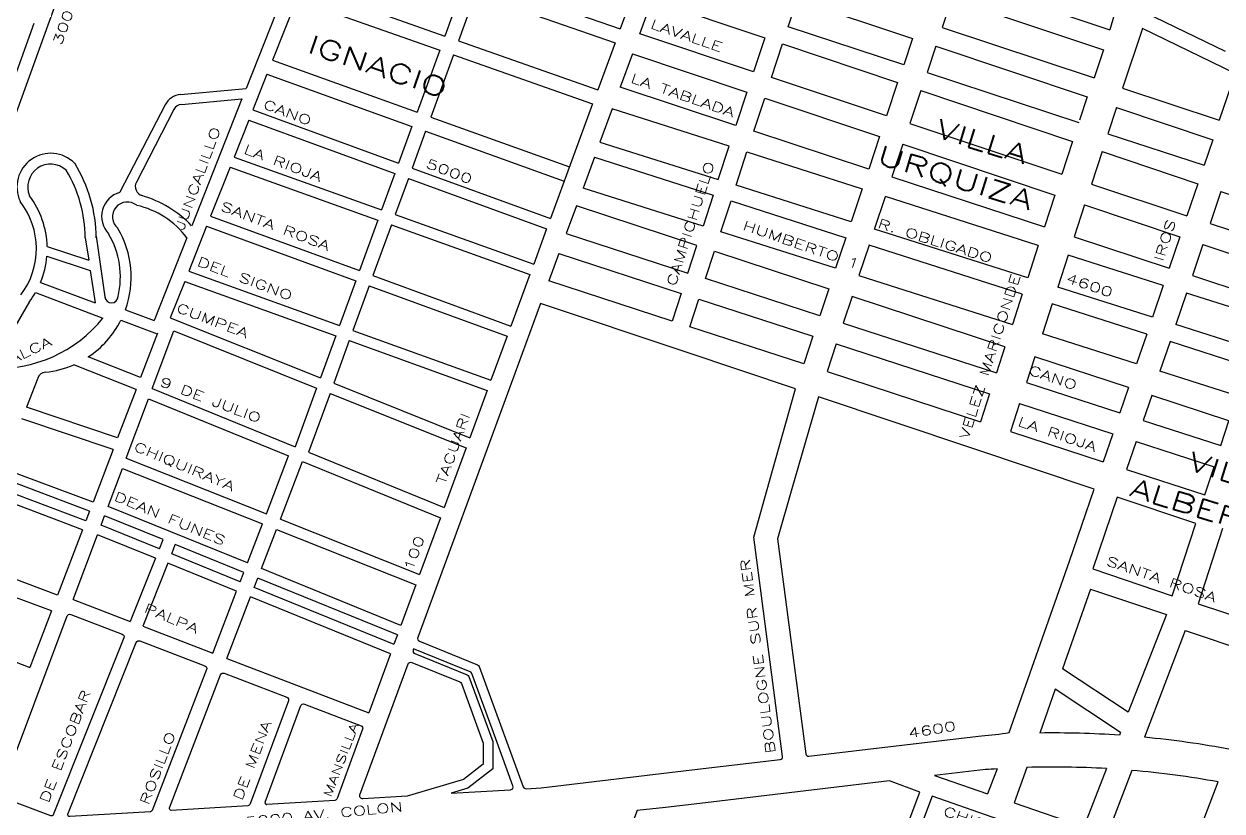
# Model space of a CAD drawing. Header units: millimetres. Extents: x 4374322 to 4409026, y 6503580 to 6534206.
# Drawn here: x 4380827 to 4382101, y 6526450 to 6527287 of the extents above; entities that cross this region are included whole.
import ezdxf

# ---------------------------------------------------------------- set-up
doc = ezdxf.new("R2010")
doc.units = ezdxf.units.MM
for name, color, linetype in [('LINEA CALLE', 252, 'Continuous'), ('NOMBRE BARRIO', 8, 'Continuous'), ('NOMBRE CALLE', 252, 'Continuous')]:
    doc.layers.add(name, color=color, linetype=linetype)
doc.styles.add('S1', font='ROMANS')

msp = doc.modelspace()

# ---------------------------------------------------------------- linework, layer by layer
at = {"layer": 'LINEA CALLE', "transparency": 33554687}
for p, q in [((4380913.5, 6527456.2), (4380750.2, 6527005.1)), ((4381126.7, 6527380), (4381062.8, 6527218.7)), ((4381870.6, 6527372), (4382104.3, 6527258.4)), ((4381312.1, 6527333.8), (4381460.7, 6527282.2)), ((4381821, 6527335), (4381981.7, 6527281.2)), ((4381122.3, 6527328.2), (4381274.2, 6527274.6)), ((4381292.2, 6527324), (4381274.2, 6527274.6)), ((4381116.5, 6527313.5), (4381090.9, 6527249)), ((4381116.5, 6527313.5), (4381268.8, 6527259.7)), ((4381306.7, 6527319), (4381288.7, 6527269.5)), ((4381306.7, 6527319), (4381455.3, 6527267.3)), ((4381813.2, 6527314.1), (4381803.1, 6527283.8)), ((4381813.2, 6527314.1), (4381974.7, 6527259.9)), ((4381986, 6527297.3), (4381981.7, 6527281.2)), ((4380837, 6527288.1), (4380808.2, 6527207.6)), ((4381803.1, 6527283.8), (4381965, 6527230.1)), ((4382016.2, 6527282.6), (4381995.1, 6527219)), ((4382114.7, 6527234.7), (4382016.2, 6527282.6)), ((4381288.7, 6527269.5), (4381436.8, 6527217.2)), ((4381771.7, 6527272.1), (4381762.3, 6527243.9)), ((4381268.8, 6527259.7), (4381244.7, 6527193.6)), ((4381455.3, 6527267.3), (4381436.8, 6527217.2)), ((4381473.7, 6527255.6), (4381460.7, 6527220.1)), ((4381796.5, 6527263.9), (4381787.1, 6527235.8)), ((4381796.5, 6527263.9), (4381957.5, 6527209.9)), ((4381974.7, 6527259.9), (4381965, 6527230.1)), ((4381090.9, 6527249), (4381244.7, 6527193.6)), ((4381283.3, 6527254.6), (4381259.2, 6527188.4)), ((4381283.3, 6527254.6), (4381431.4, 6527202.3)), ((4381085, 6527234), (4381069.9, 6527195.9)), ((4381085, 6527234), (4381239.2, 6527178.5)), ((4381787.1, 6527235.8), (4381948.6, 6527182.7)), ((4382114.7, 6527234.7), (4382097.8, 6527184.9)), ((4380993.1, 6527212.5), (4381062.8, 6527218.7)), ((4381755.8, 6527225.1), (4381744, 6527189.6)), ((4381995.1, 6527219), (4382097.8, 6527184.9)), ((4380994.1, 6527201.9), (4381058.4, 6527207.6)), ((4381058.4, 6527207.6), (4381005, 6527072.7)), ((4381780.5, 6527216.7), (4381768.7, 6527181.4)), ((4381780.5, 6527216.7), (4381941.7, 6527162.4)), ((4381957.5, 6527209.9), (4381949.4, 6527185.2)), ((4380976.6, 6527201.4), (4380928.6, 6527108.3)), ((4380986.1, 6527196.5), (4380946.1, 6527119)), ((4381069.9, 6527195.9), (4381224.9, 6527139.3)), ((4381431.4, 6527202.3), (4381386.5, 6527080.3)), ((4381452.2, 6527197.2), (4381439.2, 6527161.8)), ((4381988.6, 6527198.4), (4381979.5, 6527170.6)), ((4381988.6, 6527198.4), (4382091, 6527164.1)), ((4381065.6, 6527185.1), (4381050, 6527145.8)), ((4381065.6, 6527185.1), (4381221, 6527128.4)), ((4381259.2, 6527188.4), (4381406.7, 6527135.3)), ((4381768.7, 6527181.4), (4381930.3, 6527127.7)), ((4381239.2, 6527178.5), (4381224.9, 6527139.3)), ((4381253.7, 6527173.3), (4381239.4, 6527134)), ((4381253.7, 6527173.3), (4381401.2, 6527120.2)), ((4381979.5, 6527170.6), (4382081.8, 6527137)), ((4381761.4, 6527159.4), (4381749.8, 6527124.9)), ((4381761.4, 6527159.4), (4381923, 6527105.4)), ((4381941.7, 6527162.4), (4381930.3, 6527127.7)), ((4382091, 6527164.1), (4382081.8, 6527137)), ((4381050, 6527145.8), (4381206.9, 6527089.6)), ((4381433.3, 6527145.8), (4381421.2, 6527112.8)), ((4381973.3, 6527151.7), (4381962, 6527117.1)), ((4381973.3, 6527151.7), (4382075.1, 6527117.3)), ((4381045.8, 6527135), (4381025.1, 6527082.9)), ((4381045.8, 6527135), (4381202.9, 6527078.7)), ((4381221, 6527128.4), (4381206.9, 6527089.6)), ((4381239.4, 6527134), (4381386.5, 6527080.3)), ((4381235.4, 6527123.1), (4381221.3, 6527084.5)), ((4381235.4, 6527123.1), (4381382.5, 6527069.4)), ((4381749.8, 6527124.9), (4381911.9, 6527071.5)), ((4381962, 6527117.1), (4382063.6, 6527083.4)), ((4382075.1, 6527117.3), (4382063.6, 6527083.4)), ((4381905.4, 6527051.8), (4381742.9, 6527103.9)), ((4381923, 6527105.4), (4381911.9, 6527071.5)), ((4382099.7, 6527109), (4382088.3, 6527075.2)), ((4382099.7, 6527109), (4382178.4, 6527082.5)), ((4381414.3, 6527093.9), (4381403.4, 6527064.3)), ((4381954.7, 6527094.8), (4381943.6, 6527061)), ((4381954.7, 6527094.8), (4382056, 6527060.9)), ((4381025.1, 6527082.9), (4381183.3, 6527025)), ((4381202.9, 6527078.7), (4381183.3, 6527025)), ((4381221.3, 6527084.5), (4381368.7, 6527031.7)), ((4381020.8, 6527072.1), (4381001.9, 6527024.3)), ((4381020.8, 6527072.1), (4381179.4, 6527014)), ((4381217.4, 6527073.5), (4381197.8, 6527019.7)), ((4381217.4, 6527073.5), (4381364.6, 6527020.8)), ((4381382.5, 6527069.4), (4381368.7, 6527031.7)), ((4382088.3, 6527075.2), (4382167.5, 6527048.9)), ((4380891.8, 6527059.8), (4380895.4, 6527035.9)), ((4380903.2, 6527061.5), (4380912.6, 6526997)), ((4380999.8, 6527059.7), (4380964.9, 6526971.7)), ((4381905.4, 6527051.8), (4381894.2, 6527017.4)), ((4381943.6, 6527061), (4382044.7, 6527027.7)), ((4382056, 6527060.9), (4382044.7, 6527027.7)), ((4382080.6, 6527052.7), (4382069.4, 6527019.6)), ((4382080.6, 6527052.7), (4382160.2, 6527026.1)), ((4380851, 6527040.5), (4380897, 6527025.2)), ((4380851.3, 6527050.6), (4380895.4, 6527035.9)), ((4381395.6, 6527043), (4381385, 6527014.1)), ((4381937.3, 6527041.5), (4381926.1, 6527007.3)), ((4382038.4, 6527009.1), (4381937.3, 6527041.5)), ((4380897, 6527025.2), (4380902.3, 6526990.6)), ((4380997.6, 6527013.5), (4380982.2, 6526974.7)), ((4380997.6, 6527013.5), (4381158.1, 6526955.6)), ((4381179.4, 6527014), (4381162, 6526966.5)), ((4381197.8, 6527019.7), (4381344.5, 6526966)), ((4381364.6, 6527020.8), (4381344.5, 6526966)), ((4382069.4, 6527019.6), (4382149.5, 6526993.2)), ((4380838.8, 6527001.6), (4380910.6, 6526974.5)), ((4380844.2, 6527012.4), (4380902.3, 6526990.6)), ((4381193.8, 6527008.8), (4381176.5, 6526961.3)), ((4381193.8, 6527008.8), (4381340.5, 6526955.1)), ((4382026.9, 6526975.3), (4381926.1, 6527007.3)), ((4382038.4, 6527009.1), (4382026.9, 6526975.3)), ((4382063.1, 6527001.1), (4382051.7, 6526967.5)), ((4382143.7, 6526975.3), (4382063.1, 6527001.1)), ((4380832.5, 6526992.1), (4380791, 6526920.9)), ((4381888.4, 6526999.9), (4381877.9, 6526967.7)), ((4381920.3, 6526989.7), (4381909.8, 6526957.6)), ((4382020.8, 6526957.4), (4381920.3, 6526989.7)), ((4380934.5, 6526983.3), (4380964.9, 6526971.7)), ((4380929.7, 6526972.2), (4380968.3, 6526957.5)), ((4380982.2, 6526974.7), (4381141.8, 6526910.8)), ((4382132.9, 6526941.7), (4382051.7, 6526967.5)), ((4380968.6, 6526958.3), (4380950.6, 6526911.1)), ((4380963, 6526899.4), (4380985.9, 6526960.7)), ((4380985.9, 6526960.7), (4381137.8, 6526899.9)), ((4381158.1, 6526955.6), (4381141.8, 6526910.8)), ((4381172.5, 6526950.4), (4381156.1, 6526905.1)), ((4381172.5, 6526950.4), (4381319.3, 6526897.4)), ((4381176.5, 6526961.3), (4381323.3, 6526908.3)), ((4381340.5, 6526955.1), (4381323.3, 6526908.3)), ((4382010, 6526925.7), (4381909.8, 6526957.6)), ((4382020.8, 6526957.4), (4382010, 6526925.7)), ((4381690.6, 6526947), (4381680.7, 6526917.5)), ((4381690.6, 6526947), (4381853.7, 6526893.9)), ((4381870, 6526943.7), (4381861, 6526916.1)), ((4382045.6, 6526949.5), (4382034.8, 6526917.8)), ((4382127, 6526923.4), (4382045.6, 6526949.5)), ((4380945.8, 6526898.6), (4380879.5, 6526924.8)), ((4380950.6, 6526911.1), (4380894.8, 6526933.1)), ((4381901.8, 6526933.2), (4381892.8, 6526905.8)), ((4382001.4, 6526900.4), (4381901.8, 6526933.2)), ((4381680.7, 6526917.5), (4381844, 6526864.1)), ((4382116.8, 6526891.8), (4382034.8, 6526917.8)), ((4380841.2, 6526910.6), (4380829.2, 6526879.6)), ((4380945.8, 6526898.6), (4380926.1, 6526846.9)), ((4380963, 6526899.4), (4381115.1, 6526837.4)), ((4381137.8, 6526899.9), (4381115.1, 6526837.4)), ((4381156.1, 6526905.1), (4381300.8, 6526847.1)), ((4381892.8, 6526905.8), (4381992.3, 6526873.6)), ((4382001.4, 6526900.4), (4381992.3, 6526873.6)), ((4380935.3, 6526825.3), (4380958.9, 6526888.5)), ((4380958.9, 6526888.5), (4381108, 6526827.8)), ((4381152.1, 6526894.2), (4381129.3, 6526831.6)), ((4381152.1, 6526894.2), (4381296.8, 6526836.2)), ((4381319.3, 6526897.4), (4381300.8, 6526847.1)), ((4381853.7, 6526893.9), (4381844, 6526864.1)), ((4382026.1, 6526892.2), (4382017, 6526865.5)), ((4382108.2, 6526865.2), (4382026.1, 6526892.2)), ((4380926.1, 6526846.9), (4380829.2, 6526879.6)), ((4381885.5, 6526883.6), (4381875.8, 6526853.8)), ((4381885.5, 6526883.6), (4381984.8, 6526851.3)), ((4380921.3, 6526834.4), (4380824.4, 6526867.1)), ((4382017, 6526865.5), (4382099.6, 6526838.8)), ((4382099.6, 6526838.8), (4382108.2, 6526865.2)), ((4381875.8, 6526853.8), (4381974.6, 6526821.5)), ((4381984.8, 6526851.3), (4381974.6, 6526821.5)), ((4381296.8, 6526836.2), (4381273.5, 6526772.9)), ((4382009.5, 6526843.2), (4381999.3, 6526813.4)), ((4382009.5, 6526843.2), (4382092.4, 6526816.3)), ((4380921.3, 6526834.4), (4380900, 6526778.5)), ((4380935.3, 6526825.3), (4381084.4, 6526766.2)), ((4381084.4, 6526766.2), (4381108, 6526827.8)), ((4381129.3, 6526831.6), (4381273.5, 6526772.9)), ((4380900, 6526778.5), (4380804, 6526814.5)), ((4380916.1, 6526774), (4380931.2, 6526814.4)), ((4380931.2, 6526814.4), (4381080.2, 6526755.4)), ((4381099.3, 6526760.3), (4381122.9, 6526821.7)), ((4381122.9, 6526821.7), (4381269.5, 6526762)), ((4381999.3, 6526813.4), (4382082.6, 6526786.2)), ((4382082.6, 6526786.2), (4382092.4, 6526816.3)), ((4380896.4, 6526769), (4380800.4, 6526805.1)), ((4380888.8, 6526749.2), (4380792.8, 6526785.4)), ((4380892.4, 6526758.7), (4380796.4, 6526794.8)), ((4381989.3, 6526784), (4381963.3, 6526707.4)), ((4382072.9, 6526755.9), (4381989.3, 6526784)), ((4381064.2, 6526713.8), (4380916.1, 6526774)), ((4380896.4, 6526769), (4380892.4, 6526758.7)), ((4380908.6, 6526754), (4380912.3, 6526763.9)), ((4380974.5, 6526738.7), (4380912.3, 6526763.9)), ((4381099.3, 6526760.3), (4381247.4, 6526701.6)), ((4381269.5, 6526762), (4381247.4, 6526701.6)), ((4380888.8, 6526749.2), (4380862.3, 6526679.7)), ((4380970.7, 6526728.8), (4380908.6, 6526754)), ((4381064.2, 6526713.8), (4381080.2, 6526755.4)), ((4381079.1, 6526707.8), (4381095.1, 6526749.5)), ((4381095.1, 6526749.5), (4381243.4, 6526690.7)), ((4382048, 6526679), (4382072.9, 6526755.9)), ((4382101.2, 6526750.4), (4382075.4, 6526670.4)), ((4380879, 6526674.9), (4380904.8, 6526743.9)), ((4380966.5, 6526718.8), (4380904.8, 6526743.9)), ((4380970.7, 6526728.8), (4380974.5, 6526738.7)), ((4380983.7, 6526723.5), (4380987.3, 6526733.4)), ((4381060.4, 6526703.7), (4380987.3, 6526733.4)), ((4381056.6, 6526693.8), (4380983.7, 6526723.5)), ((4380862.3, 6526679.7), (4380765.8, 6526715.7)), ((4380966.5, 6526718.8), (4380939.7, 6526651.6)), ((4380979.6, 6526713.5), (4380952.9, 6526646.5)), ((4381052.7, 6526683.8), (4380979.6, 6526713.5)), ((4381227.5, 6526647.4), (4381079.1, 6526707.8)), ((4380855.8, 6526662.7), (4380759.2, 6526698.8)), ((4381056.6, 6526693.8), (4381060.4, 6526703.7)), ((4381071.4, 6526687.8), (4381075.2, 6526697.7)), ((4381223.7, 6526637.3), (4381075.2, 6526697.7)), ((4381963.3, 6526707.4), (4382048, 6526679)), ((4381027.4, 6526617.9), (4381052.7, 6526683.8)), ((4381220.4, 6526627.2), (4381071.4, 6526687.8)), ((4381243.4, 6526690.7), (4381227.5, 6526647.4)), ((4381961.1, 6526686.1), (4381931.2, 6526601.3)), ((4381961.1, 6526686.1), (4382041.7, 6526659.1)), ((4380879, 6526674.9), (4380939.7, 6526651.6)), ((4381042.4, 6526612.2), (4381067.6, 6526677.7)), ((4381216.4, 6526617.2), (4381067.6, 6526677.7)), ((4382075.4, 6526670.4), (4382160.5, 6526642.1)), ((4380855.8, 6526662.7), (4380832.9, 6526602.7)), ((4382041.7, 6526659.1), (4382001.2, 6526555.1)), ((4380952.9, 6526646.5), (4381027.4, 6526617.9)), ((4380736.4, 6526639.8), (4380832.9, 6526602.7)), ((4381223.7, 6526637.3), (4381220.1, 6526627.3)), ((4382061.5, 6526641.8), (4382018.3, 6526528.3)), ((4382061.5, 6526641.8), (4382147.4, 6526613.2)), ((4381042.4, 6526612.2), (4381193.2, 6526554.3)), ((4381216.4, 6526617.2), (4381193.2, 6526554.3)), ((4381923.5, 6526579.4), (4381907, 6526532.8)), ((4381992.9, 6526533.5), (4381991.7, 6526530.5)), ((4381849.3, 6526494), (4381795.1, 6526487.6)), ((4381861.6, 6526494.8), (4381851.4, 6526468.2)), ((4381893.2, 6526496.3), (4381879.7, 6526458.4)), ((4381977.9, 6526495.1), (4381953.8, 6526432.9)), ((4382004.9, 6526493.1), (4381978.7, 6526424.3)), ((4381795.1, 6526487.6), (4381851.4, 6526468.2)), ((4382063.8, 6526394.8), (4382096.7, 6526480.9)), ((4381879.7, 6526458.4), (4381953.8, 6526432.9))]:
    msp.add_line(p, q, dxfattribs=at)
for points in [[(4381332, 6527388.5), (4381481.3, 6527338.2), (4381460.7, 6527282.2)], [(4381762.3, 6527243.9), (4381639.4, 6527284.4), (4381648.8, 6527313.3), (4381771.7, 6527272.1)], [(4381473.7, 6527255.6), (4381595.5, 6527214.9), (4381583.9, 6527179.5), (4381460.7, 6527220.1)], [(4381744, 6527189.6), (4381621.7, 6527230.3), (4381633.4, 6527266.4), (4381755.8, 6527225.1)], [(4381439.2, 6527161.8), (4381565.1, 6527121.8), (4381576.6, 6527157.3), (4381452.2, 6527197.2)], [(4381433.3, 6527145.8), (4381559.6, 6527105.2), (4381548.9, 6527072.2), (4381421.2, 6527112.8)], [(4381894.2, 6527017.4), (4381731.3, 6527069.1), (4381742.9, 6527103.9)], [(4381403.4, 6527064.3), (4381532.6, 6527022.4), (4381542.2, 6527051.8), (4381414.3, 6527093.9)], [(4381888.4, 6526999.9), (4381725.6, 6527052.1), (4381714.7, 6527019.6), (4381877.9, 6526967.7)], [(4381395.6, 6527043), (4381525.5, 6527000.7), (4381515.9, 6526971.3), (4381385, 6527014.1)], [(4381870, 6526943.7), (4381707.3, 6526997.3), (4381697.9, 6526968.9), (4381861, 6526916.1)], [(4382001.2, 6526555.1), (4381931.2, 6526601.3)], [(4381992.9, 6526533.5), (4381923.5, 6526579.4)], [(4381921.2, 6526420.7), (4381792.7, 6526465.8), (4381686.9, 6526185.1)]]:
    msp.add_lwpolyline(points, dxfattribs=at)
for points in [[(4381602.6, 6527236.6), (4381481.5, 6527276.8), (4381494.8, 6527313.1), (4381614.4, 6527272.8)], [(4381614.4, 6527208.5), (4381736.6, 6527167.7), (4381725.1, 6527133), (4381602.9, 6527173.2)], [(4381584.1, 6527115.8), (4381595.6, 6527151.2), (4381718.1, 6527111.9), (4381706.4, 6527077)], [(4381578.6, 6527099.2), (4381700.8, 6527060), (4381689.9, 6527027.4), (4381567.9, 6527066.3)], [(4381561, 6527045.5), (4381682.6, 6527005.5), (4381673.1, 6526977), (4381551.5, 6527016.4)], [(4381544.3, 6526994.6), (4381665.8, 6526955.1), (4381655.9, 6526925.6), (4381534.7, 6526965.2)], [(4381674.7, 6526191.5), (4381779.6, 6526469.8), (4381747, 6526481.9), (4381551.5, 6526458.7), (4381508.9, 6526453.7), (4381478.9, 6526450.2), (4381429.2, 6526318.3), (4381453.9, 6526306.7)]]:
    msp.add_lwpolyline(points, close=True, dxfattribs=at)
for points in [[(4381340.9, 6526894.2), (4381245.4, 6526634.4, 0.404275), (4381247.1, 6526630.6), (4381309.1, 6526605.4, -0.211511), (4381310.8, 6526603.7), (4381357.7, 6526475.5, 0.331672), (4381360.7, 6526473.6), (4381376.5, 6526474.5), (4381536.8, 6526493.5), (4381630.9, 6526504.6, 0.418149), (4381633.5, 6526508), (4381602.7, 6526741.4), (4381619.7, 6526800.7), (4381647.1, 6526899), (4381529.9, 6526938.4), (4381376.1, 6526990.1)], [(4380961.3, 6526449.1), (4380875.2, 6526443.9, -0.549916), (4380873.2, 6526446.6), (4380946, 6526629.2, -0.410445), (4380949.8, 6526630.9), (4381019, 6526604.4, -0.414343), (4381020.7, 6526600.5), (4380963, 6526450.4, -0.293769)], [(4381328.3, 6526526.8), (4381302.9, 6526596.1, 0.211511), (4381301.3, 6526597.8), (4381241, 6526622.3), (4381240.6, 6526621.2, 0.404891), (4381242.3, 6526617.3), (4381298.1, 6526594.8, -0.212064), (4381299.8, 6526593), (4381325.1, 6526523.8), (4381325.1, 6526494.7), (4381298.5, 6526474.2), (4381281.1, 6526468.7), (4381281.1, 6526468.7), (4381344, 6526472.5, 0.501872), (4381346.7, 6526476.6)], [(4381035.7, 6526594.8, -0.414084), (4381039.5, 6526596.5), (4381106.1, 6526570.9, -0.410812), (4381107.9, 6526567.1), (4381067.2, 6526457.4, -0.297049), (4381064.6, 6526455.5), (4380983.3, 6526450.5, -0.545871), (4380981.3, 6526453.2)]]:
    msp.add_lwpolyline(points, format="xyb", close=True, dxfattribs=at)
for points in [[(4381874.6, 6526533.3), (4381938.7, 6526715.7), (4381964.7, 6526792.3), (4381834.8, 6526835.9), (4381671.8, 6526890.7), (4381643.3, 6526792.7), (4381628, 6526739.5), (4381658.2, 6526510.8, 0.410289), (4381661.5, 6526508.2), (4381730.1, 6526516.4), (4381845, 6526530, 0.025211), (4381874.6, 6526533.3)], [(4380801.7, 6526468), (4380872.5, 6526657.4, -0.416729), (4380876.3, 6526659.1), (4380931.1, 6526638.1, -0.417992), (4380932.8, 6526634.2), (4380857.7, 6526445.8, -0.408654), (4380855.2, 6526444.7), (4380803.4, 6526464.2, -0.413498), (4380801.7, 6526468)], [(4381234, 6526465.8), (4381186.9, 6526462.9, -0.541122), (4381183.9, 6526467), (4381208.3, 6526533.4), (4381235.1, 6526606.3, -0.424223), (4381239, 6526608), (4381290.2, 6526587.2, -0.211511), (4381291.9, 6526585.4), (4381315.1, 6526522), (4381315.1, 6526499.6), (4381293.9, 6526483.3), (4381234, 6526465.8)], [(4381083, 6526459.4), (4381121, 6526562, -0.417623), (4381124.9, 6526563.7), (4381185.1, 6526540.6, -0.410054), (4381186.8, 6526536.8), (4381159.7, 6526463.1, -0.297755), (4381157.1, 6526461.1), (4381085, 6526456.7)]]:
    msp.add_lwpolyline(points, format="xyb", dxfattribs=at)
for centre, radius, start, end in [((4380995, 6527191.9), 20.6, 95.07, 152.7204), ((4380995, 6527191.9), 10, 95.07, 152.7204), ((4380855, 6527113.9), 35.9, 44.8727, 205.0736), ((4380855, 6527113.9), 24.4, 47.7434, 202.3961), ((4380751.3, 6527059), 140.5, 0.3067, 31.2287), ((4380751.3, 6527059), 152.1, 0.3067, 31.8097), ((4380955, 6527114.4), 10, 152.7204, 253.5166), ((4380758.1, 6527048.3), 93.2, 1.365, 37.0942), ((4380936, 6527082.5), 26.8, 106.0206, 223.3954), ((4380917.7, 6526988.5), 121.2, 43.9821, 73.5166), ((4380758.1, 6527048.3), 81.7, 322.9058, 38.002), ((4380936.5, 6527082.2), 15.8, 50.7351, 230.7351), ((4380926.5, 6527005.2), 91.4, 36.5994, 77.367), ((4380838.8, 6527018.1), 101.8, 339.9757, 30.5918), ((4380838.8, 6527018.1), 90.3, 346.7888, 30.5918), ((4380758.1, 6527048.3), 93.2, 337.3386, 355.1925), ((4380758.1, 6527048.3), 93.2, 322.9058, 329.8854), ((4380919.6, 6526997.6), 7.07, 184.5873, 359.6486), ((4380798.1, 6527065.2), 144.5, 267.1793, 321.131), ((4380838.8, 6527018.1), 101.8, 303.3645, 333.1778), ((4380838.8, 6527018.1), 101.8, 276.0091, 293.5658), ((4380850.5, 6526907), 10, 96.0091, 158.8476), ((4381922.1, 6525523.5), 1009.4, 86.0487, 90.8581), ((4381922.1, 6525523.5), 1009.4, 79.2797, 84.5328), ((4381922, 6525522.6), 974, 93.5542, 94.2787), ((4381922, 6525522.6), 974, 86.7063, 91.6904), ((4381922, 6525522.6), 974, 79.6631, 85.113), ((4381084.9, 6526458.7), 2, 159.6741, 273.4981)]:
    msp.add_arc(centre, radius, start, end, dxfattribs=at)
at = {"layer": 'NOMBRE CALLE', "transparency": 33554687}
msp.add_line((4381001.9, 6527024.3), (4381162, 6526966.5), dxfattribs=at)

# ---------------------------------------------------------------- texts
at = {"layer": 'NOMBRE BARRIO', "linetype": 'Continuous', "transparency": 33554687, "style": 'S1', "width": 1.5}
for s, rotation, p in [('IGNACIO', 341.3697, (4381126.6, 6527257.6)), ('VILLA', 342.8973, (4381794.5, 6527167.7)), ('URQUIZA', 342.8973, (4381732.5, 6527139.7)), ('VILLA', 342.8973, (4382063.1, 6526813.6)), ('ALBERDI', 342.8973, (4382001.1, 6526785.6))]:
    msp.add_text(s, height=20, rotation=rotation, dxfattribs=at).set_placement(p)
at = {"layer": 'NOMBRE CALLE', "linetype": 'Continuous', "transparency": 33554687, "style": 'S1', "width": 1.5}
for s, height, rotation, p in [('300', 10, 70.0271, (4380866.2, 6527263.9)), ('LAVALLE', 10, 341, (4381492.1, 6527283.3)), ('LA TABLADA', 10, 341, (4381470.9, 6527225.7)), ('CANO', 10, 339.2623, (4381080.1, 6527198)), ('JUNCALILLO', 10, 70.0271, (4380996.3, 6527066.8)), ('LA RIOJA', 10, 339.2623, (4381059.5, 6527150.2)), ('5000', 10, 339.2623, (4381253.1, 6527135)), ('CAMPICHUELO', 10, 72.413, (4381519.4, 6527007.5)), ('SANTA ROSA', 10, 339.2623, (4381034.8, 6527089.4)), ('HUMBERTO 1', 10, 341, (4381590, 6527069)), ('R. OBLIGADO', 10, 342.6016, (4381733.8, 6527070.8)), ('IROS', 10, 72.2728, (4382037.9, 6527033.9)), ('DEL SIGNO', 10, 339.2623, (4381009.9, 6527030.7)), ('VELEZ MARICONDE', 10, 72.2728, (4381830.8, 6526844.7)), ('4600', 10, 341, (4381934, 6527013)), ('CUMPEA', 10, 339.2623, (4380987.7, 6526981.4)), ('TALCA', 10, 25.5284, (4380804.9, 6526921)), ('CANO', 10, 341, (4381894, 6526915)), ('9 DE JULIO', 10, 339.2623, (4380970.1, 6526902.8)), ('TACUARI', 10, 70.0271, (4381274.2, 6526796.3)), ('LA RIOJA', 10, 341, (4381882.8, 6526860.4)), ('CHIQUIRAYA', 10, 337.3255, (4380942.4, 6526834)), ('DEAN FUNES', 10, 337.3255, (4380921.4, 6526781)), ('100', 10, 70.0271, (4381239.6, 6526704.3)), ('BOULOGNE SUR MER', 10, 97.5906, (4381625.9, 6526511.6)), ('SANTA ROSA', 10, 341, (4381976.8, 6526711.8)), ('PALPA', 10, 337.3255, (4380953.3, 6526662)), ('DE ESCOBAR', 10, 69.093, (4380852.3, 6526457.5)), ('DE MENA', 10, 69.093, (4381058.1, 6526460.2)), ('4600', 10, 9.1786, (4381767.8, 6526527.4)), ('ROSILLO', 10, 69.093, (4380958.9, 6526455.5)), ('MANSILLA', 9, 69.093, (4381153, 6526463.7)), ('5000 AV. COLON', 10, 5.6549, (4381062.3, 6526433.1)), ('CHIQUIRAYA', 10, 341, (4381803.4, 6526445.6))]:
    msp.add_text(s, height=height, rotation=rotation, dxfattribs=at).set_placement(p)

doc.saveas('drawing.dxf')
